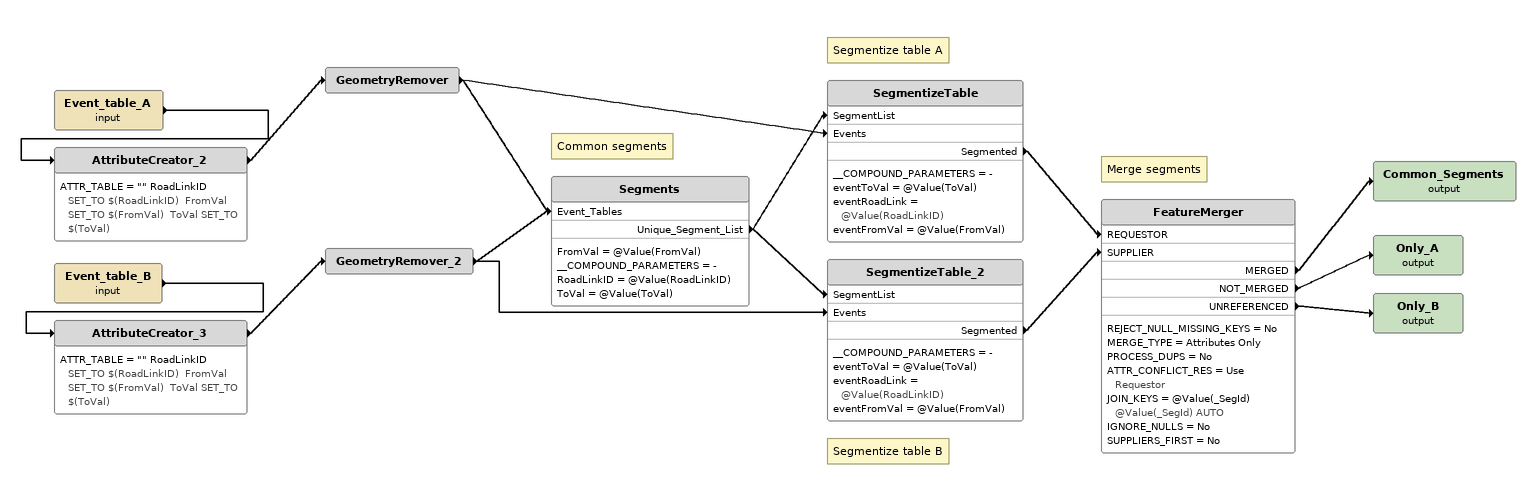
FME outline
Event_table_A (input)
    -> AttributeCreator_2
AttributeCreator_2
    ATTR_TABLE = "" RoadLinkID SET_TO $(RoadLinkID)  FromVal SET_TO $(FromVal)  ToVal SET_TO $(ToVal)
    -> GeometryRemover
GeometryRemover
    -> SegmentizeTable [Events]
    -> Segments [Event_Tables]
Event_table_B (input)
    -> AttributeCreator_3
AttributeCreator_3
    ATTR_TABLE = "" RoadLinkID SET_TO $(RoadLinkID)  FromVal SET_TO $(FromVal)  ToVal SET_TO $(ToVal)
    -> GeometryRemover_2
GeometryRemover_2
    -> Segments [Event_Tables]
    -> SegmentizeTable_2 [Events]
Note: Common segments
Segments
    FromVal = @Value(FromVal)
    __COMPOUND_PARAMETERS = -
    RoadLinkID = @Value(RoadLinkID)
    ToVal = @Value(ToVal)
    Unique_Segment_List -> SegmentizeTable [SegmentList]
    Unique_Segment_List -> SegmentizeTable_2 [SegmentList]
Note: Segmentize table A
SegmentizeTable
    __COMPOUND_PARAMETERS = -
    eventToVal = @Value(ToVal)
    eventRoadLink = @Value(RoadLinkID)
    eventFromVal = @Value(FromVal)
    Segmented -> FeatureMerger [REQUESTOR]
Note: Segmentize table B
SegmentizeTable_2
    __COMPOUND_PARAMETERS = -
    eventToVal = @Value(ToVal)
    eventRoadLink = @Value(RoadLinkID)
    eventFromVal = @Value(FromVal)
    Segmented -> FeatureMerger [SUPPLIER]
Note: Merge segments
FeatureMerger
    REJECT_NULL_MISSING_KEYS = No
    MERGE_TYPE = Attributes Only
    PROCESS_DUPS = No
    ATTR_CONFLICT_RES = Use Requestor
    JOIN_KEYS = @Value(_SegId) @Value(_SegId) AUTO
    IGNORE_NULLS = No
    SUPPLIERS_FIRST = No
    MERGED -> Common_Segments (output)
    NOT_MERGED -> Only_A (output)
    UNREFERENCED -> Only_B (output)
Common_Segments (output)
Only_A (output)
Only_B (output)
